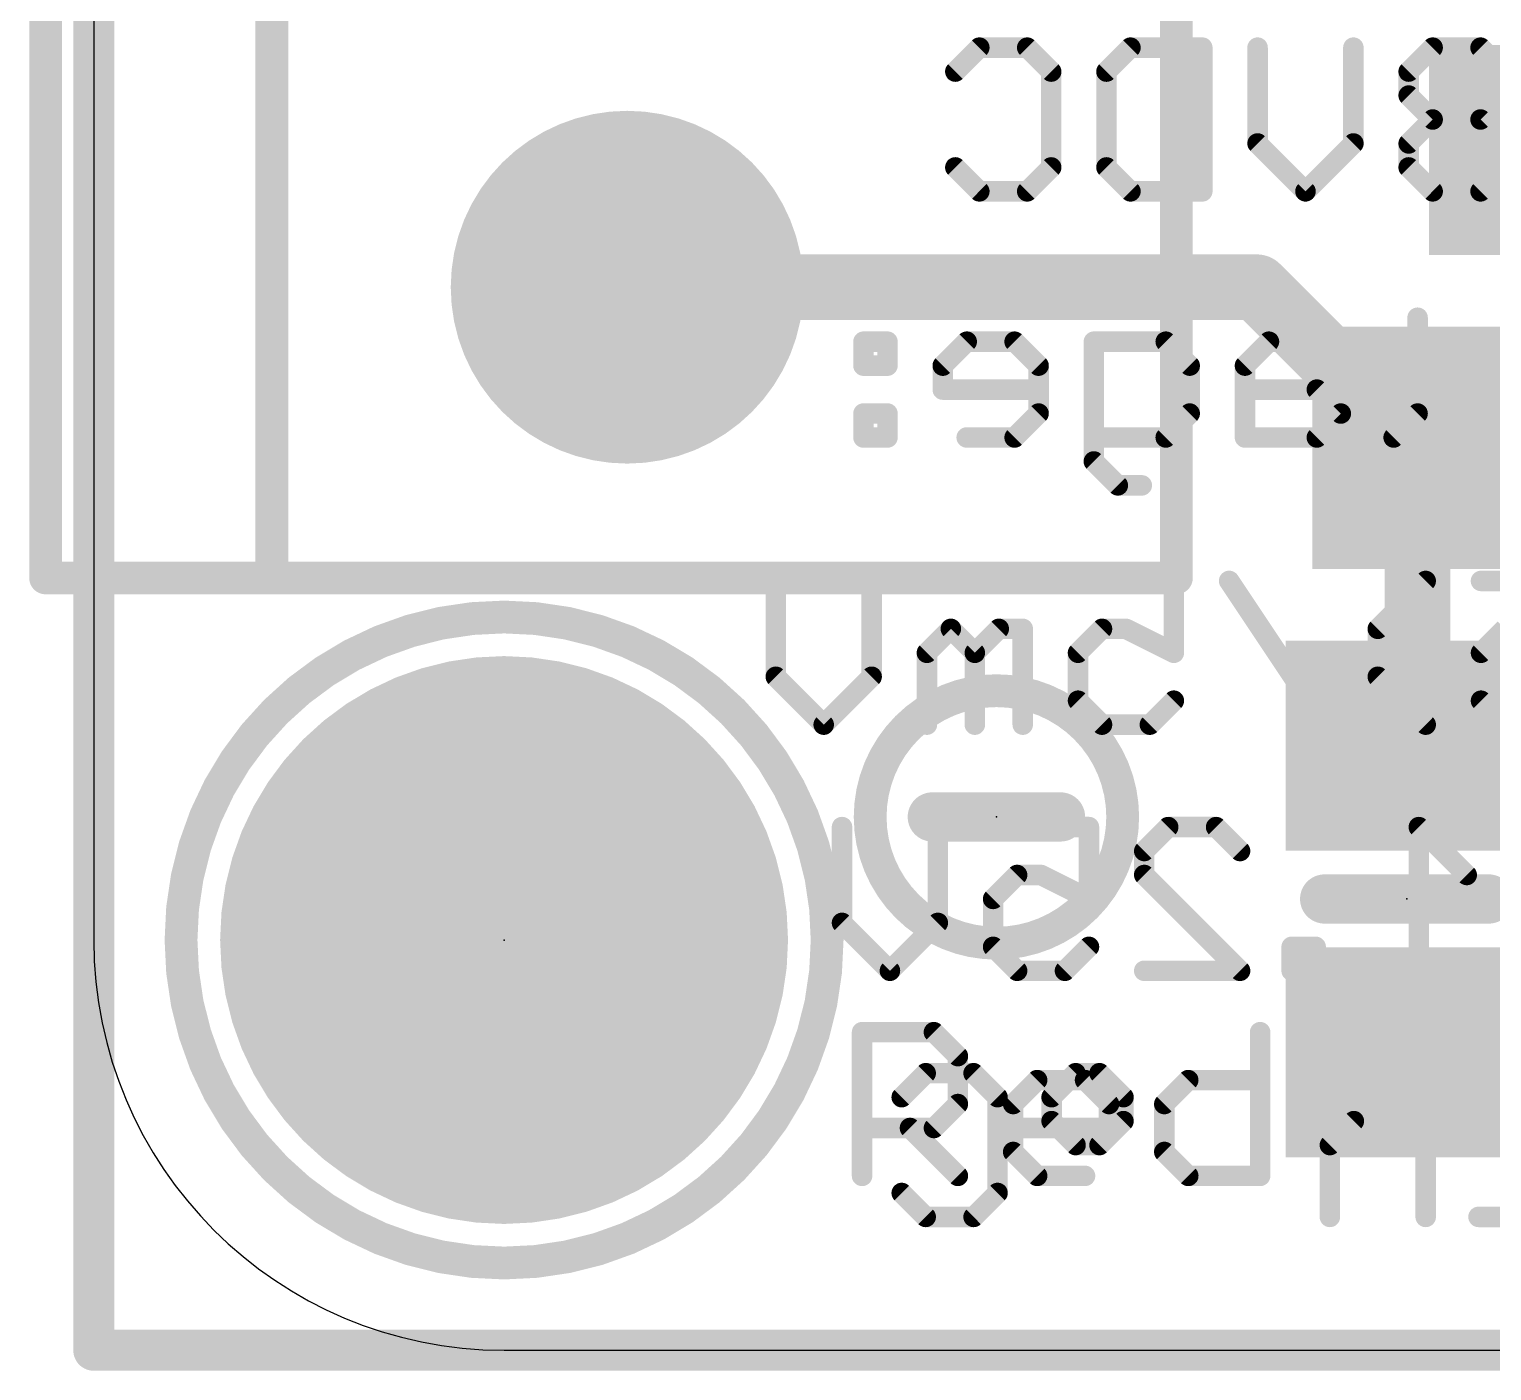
# Model space of a CAD drawing. Extents: x -0.4 to 20.3, y -0.1 to 16.7.
# Drawn here: x -0.4 to 8.65, y -0.13 to 8.18 of the extents above; entities that cross this region are included whole.
import ezdxf

# ---------------------------------------------------------------- set-up
doc = ezdxf.new("R2010")
doc.units = 0
for name, color, linetype in [('1', 12, 'CONTINUOUS'), ('16', 132, 'CONTINUOUS'), ('17', 110, 'CONTINUOUS'), ('20', 53, 'CONTINUOUS'), ('21', 40, 'CONTINUOUS'), ('22', 6, 'CONTINUOUS'), ('23', 40, 'CONTINUOUS')]:
    doc.layers.add(name, color=color, linetype=linetype)

# ---------------------------------------------------------------- blocks, each defined once
blk = doc.blocks.new('RECT')
blk.add_solid([(-0.5, -0.5), (0.5, -0.5), (-0.5, 0.5), (0.5, 0.5)])
blk = doc.blocks.new('ROUNDP')
at = {"const_width": 0.5}
blk.add_lwpolyline([(0, -0.25, 1), (0, 0.25, 1), (0, -0.25)], format="xyb", dxfattribs=at)

msp = doc.modelspace()

# ---------------------------------------------------------------- linework, layer by layer
at = {"layer": '1'}
for points, const_width in [([(0, 0), (0, 16.54)], 0.254), ([(3.302, 6.582), (7.2, 6.582)], 0.4064), ([(7.2, 6.582), (8.194, 5.588)], 0.4064), ([(8.194, 5.588), (8.194, 3.81)], 0.4064), ([(8.194, 3.81), (8.128, 3.744)], 0.4064), ([(20.214, 0), (0, 0)], 0.254)]:
    msp.add_lwpolyline(points, dxfattribs=dict(at, const_width=const_width))
for points, const_width in [([(3.302, 6.6836, 1), (3.302, 6.4804)], 0.2032), ([(7.2718, 6.6538, 1), (7.1282, 6.5102)], 0.2032), ([(7.2, 6.4804, 1), (7.2, 6.6836)], 0.2032), ([(8.2956, 5.588, 1), (8.0924, 5.588)], 0.2032), ([(8.1222, 5.5162, 1), (8.2658, 5.6598)], 0.2032), ([(8.2658, 3.7382, 1), (8.1222, 3.8818)], 0.2032), ([(8.0562, 3.8158, 1), (8.1998, 3.6722)], 0.2032), ([(8.0924, 3.81, 1), (8.2956, 3.81)], 0.2032), ([(0, 0.0635, 1), (0, -0.0635)], 0.127), ([(-0.0635, 0, 1), (0.0635, 0)], 0.127)]:
    msp.add_lwpolyline(points, format="xyb", dxfattribs=dict(at, const_width=const_width))
at = {"layer": '16', "const_width": 0.254}
for points in [[(0, 0), (0, 16.54)], [(20.214, 0), (0, 0)]]:
    msp.add_lwpolyline(points, dxfattribs=at)
at = {"layer": '16', "const_width": 0.127}
for points in [[(0, 0.0635, 1), (0, -0.0635)], [(-0.0635, 0, 1), (0.0635, 0)]]:
    msp.add_lwpolyline(points, format="xyb", dxfattribs=at)
at = {"layer": '20'}
for p, q in [((0, 13.97), (0, 2.54)), ((2.54, 0), (17.78, 0))]:
    msp.add_line(p, q, dxfattribs=at)
msp.add_arc((2.54, 2.54), 2.54, 180, 270, dxfattribs=at)
at = {"layer": '21'}
for points, const_width in [([(-0.298, 11.782), (-0.298, 4.782)], 0.2032), ([(1.102, 11.782), (1.102, 4.782)], 0.2032), ([(6.702, 4.782), (6.702, 11.782)], 0.2032), ([(-0.298, 4.782), (1.102, 4.782)], 0.2032), ([(1.102, 4.782), (6.702, 4.782)], 0.2032), ([(5.9848, 3.302), (5.1911, 3.302)], 0.3048), ([(7.62, 2.794), (8.636, 2.794)], 0.3048), ([(4.7562, 1.0795), (4.7562, 1.9693)], 0.127), ([(4.7562, 1.9693), (5.2011, 1.9693)], 0.127), ([(5.2011, 1.9693), (5.3494, 1.821)], 0.127), ([(7.2204, 1.9693), (7.2204, 1.0795)], 0.127), ([(5.3494, 1.821), (5.3494, 1.5244)], 0.127), ([(5.6917, 1.5244), (5.84, 1.6727)], 0.127), ([(5.84, 1.6727), (6.1366, 1.6727)], 0.127), ([(6.1366, 1.6727), (6.2849, 1.5244)], 0.127), ([(6.6273, 1.5244), (6.7755, 1.6727)], 0.127), ([(6.7755, 1.6727), (7.2204, 1.6727)], 0.127), ([(5.3494, 1.5244), (5.2011, 1.3761)], 0.127), ([(5.6917, 1.2278), (5.6917, 1.5244)], 0.127), ([(6.2849, 1.5244), (6.2849, 1.3761)], 0.127), ([(6.6273, 1.2278), (6.6273, 1.5244)], 0.127), ([(5.2011, 1.3761), (4.7562, 1.3761)], 0.127), ([(5.0528, 1.3761), (5.3494, 1.0795)], 0.127), ([(6.2849, 1.3761), (5.6917, 1.3761)], 0.127), ([(5.84, 1.0795), (5.6917, 1.2278)], 0.127), ([(6.7755, 1.0795), (6.6273, 1.2278)], 0.127), ([(6.1366, 1.0795), (5.84, 1.0795)], 0.127), ([(7.2204, 1.0795), (6.7755, 1.0795)], 0.127)]:
    msp.add_lwpolyline(points, dxfattribs=dict(at, const_width=const_width))
for points, const_width in [([(-0.298, 4.8328, 1), (-0.298, 4.7312)], 0.1016), ([(-0.3488, 4.782, 1), (-0.2472, 4.782)], 0.1016), ([(1.102, 4.8328, 1), (1.102, 4.7312)], 0.1016), ([(1.0512, 4.782, 1), (1.1528, 4.782)], 0.1016), ([(1.102, 4.7312, 1), (1.102, 4.8328)], 0.1016), ([(6.6512, 4.782, 1), (6.7528, 4.782)], 0.1016), ([(6.702, 4.7312, 1), (6.702, 4.8328)], 0.1016), ([(2.54, 0.54, 1), (2.54, 4.54, 1), (2.54, 0.54)], 0.2032), ([(5.588, 2.5203, 1), (5.588, 4.0837, 1), (5.588, 2.5203)], 0.2032), ([(5.1911, 3.3782, 1), (5.1911, 3.2258)], 0.1524), ([(5.9848, 3.2258, 1), (5.9848, 3.3782)], 0.1524), ([(7.62, 2.8702, 1), (7.62, 2.7178)], 0.1524), ([(8.636, 2.7178, 1), (8.636, 2.8702)], 0.1524), ([(4.788, 1.9693, 1), (4.7245, 1.9693)], 0.0635), ([(4.7562, 2.001, 1), (4.7562, 1.9375)], 0.0635), ([(5.2236, 1.9917, 1), (5.1786, 1.9468)], 0.0635), ([(5.2011, 1.9375, 1), (5.2011, 2.001)], 0.0635), ([(7.2522, 1.9693, 1), (7.1887, 1.9693)], 0.0635), ([(5.3811, 1.821, 1), (5.3176, 1.821)], 0.0635), ([(5.3269, 1.7985, 1), (5.3718, 1.8434)], 0.0635), ([(5.84, 1.7044, 1), (5.84, 1.6409)], 0.0635), ([(5.8625, 1.6502, 1), (5.8176, 1.6951)], 0.0635), ([(6.1591, 1.6951, 1), (6.1142, 1.6502)], 0.0635), ([(6.1366, 1.6409, 1), (6.1366, 1.7044)], 0.0635), ([(6.7755, 1.7044, 1), (6.7755, 1.6409)], 0.0635), ([(6.798, 1.6502, 1), (6.7531, 1.6951)], 0.0635), ([(7.2204, 1.6409, 1), (7.2204, 1.7044)], 0.0635), ([(5.3176, 1.5244, 1), (5.3811, 1.5244)], 0.0635), ([(5.3718, 1.5019, 1), (5.3269, 1.5468)], 0.0635), ([(5.7235, 1.5244, 1), (5.66, 1.5244)], 0.0635), ([(5.6693, 1.5468, 1), (5.7142, 1.5019)], 0.0635), ([(6.3167, 1.5244, 1), (6.2532, 1.5244)], 0.0635), ([(6.2625, 1.5019, 1), (6.3074, 1.5468)], 0.0635), ([(6.659, 1.5244, 1), (6.5955, 1.5244)], 0.0635), ([(6.6048, 1.5468, 1), (6.6497, 1.5019)], 0.0635), ([(4.7562, 1.4078, 1), (4.7562, 1.3443)], 0.0635), ([(5.0753, 1.3985, 1), (5.0304, 1.3536)], 0.0635), ([(5.1786, 1.3985, 1), (5.2236, 1.3536)], 0.0635), ([(5.2011, 1.3443, 1), (5.2011, 1.4078)], 0.0635), ([(5.6917, 1.4078, 1), (5.6917, 1.3443)], 0.0635), ([(6.2532, 1.3761, 1), (6.3167, 1.3761)], 0.0635), ([(6.2849, 1.3443, 1), (6.2849, 1.4078)], 0.0635), ([(5.7142, 1.2502, 1), (5.6693, 1.2053)], 0.0635), ([(6.6497, 1.2502, 1), (6.6048, 1.2053)], 0.0635), ([(5.66, 1.2278, 1), (5.7235, 1.2278)], 0.0635), ([(6.5955, 1.2278, 1), (6.659, 1.2278)], 0.0635), ([(4.7245, 1.0795, 1), (4.788, 1.0795)], 0.0635), ([(5.3269, 1.057, 1), (5.3718, 1.102)], 0.0635), ([(5.84, 1.1113, 1), (5.84, 1.0478)], 0.0635), ([(5.8176, 1.057, 1), (5.8625, 1.102)], 0.0635), ([(6.1366, 1.0478, 1), (6.1366, 1.1113)], 0.0635), ([(6.7755, 1.1113, 1), (6.7755, 1.0478)], 0.0635), ([(6.7531, 1.057, 1), (6.798, 1.102)], 0.0635), ([(7.1887, 1.0795, 1), (7.2522, 1.0795)], 0.0635), ([(7.2204, 1.0478, 1), (7.2204, 1.1113)], 0.0635)]:
    msp.add_lwpolyline(points, format="xyb", dxfattribs=dict(at, const_width=const_width))
at = {"layer": '22', "const_width": 0.127}
for points in [[(5.3337, 7.917), (5.482, 8.0653)], [(5.482, 8.0653), (5.7786, 8.0653)], [(5.7786, 8.0653), (5.9269, 7.917)], [(6.2693, 7.917), (6.4176, 8.0653)], [(6.4176, 8.0653), (6.8624, 8.0653)], [(6.8624, 8.0653), (6.8624, 7.1755)], [(7.2048, 7.4721), (7.2048, 8.0653)], [(7.7979, 8.0653), (7.7979, 7.4721)], [(8.2886, 8.0653), (8.1403, 7.917)], [(8.5852, 8.0653), (8.2886, 8.0653)], [(8.7335, 7.917), (8.5852, 8.0653)], [(5.9269, 7.917), (5.9269, 7.3238)], [(6.2693, 7.3238), (6.2693, 7.917)], [(8.1403, 7.917), (8.1403, 7.7687)], [(8.1403, 7.7687), (8.2886, 7.6204)], [(8.5852, 7.6204), (8.7335, 7.7687)], [(8.2886, 7.6204), (8.1403, 7.4721)], [(8.5852, 7.6204), (8.2886, 7.6204)], [(8.7335, 7.4721), (8.5852, 7.6204)], [(7.5014, 7.1755), (7.2048, 7.4721)], [(7.7979, 7.4721), (7.5014, 7.1755)], [(8.1403, 7.4721), (8.1403, 7.3238)], [(5.482, 7.1755), (5.3337, 7.3238)], [(5.9269, 7.3238), (5.7786, 7.1755)], [(6.4176, 7.1755), (6.2693, 7.3238)], [(8.1403, 7.3238), (8.2886, 7.1755)], [(8.5852, 7.1755), (8.7335, 7.3238)], [(5.7786, 7.1755), (5.482, 7.1755)], [(6.8624, 7.1755), (6.4176, 7.1755)], [(8.2886, 7.1755), (8.5852, 7.1755)], [(8.1954, 6.393), (8.1954, 5.7998)], [(4.9134, 6.2447), (4.7651, 6.2447)], [(4.7651, 6.2447), (4.7651, 6.0964)], [(4.9134, 6.0964), (4.9134, 6.2447)], [(5.4041, 6.2447), (5.2558, 6.0964)], [(5.7007, 6.2447), (5.4041, 6.2447)], [(5.849, 6.0964), (5.7007, 6.2447)], [(6.1913, 5.5032), (6.1913, 6.2447)], [(6.1913, 6.2447), (6.6362, 6.2447)], [(6.6362, 6.2447), (6.7845, 6.0964)], [(7.2751, 6.2447), (7.1268, 6.0964)], [(7.5717, 6.2447), (7.2751, 6.2447)], [(8.3437, 6.2447), (8.0471, 6.2447)], [(4.7651, 6.0964), (4.9134, 6.0964)], [(5.2558, 6.0964), (5.2558, 5.9481)], [(5.849, 5.7998), (5.849, 6.0964)], [(6.7845, 6.0964), (6.7845, 5.7998)], [(7.1268, 6.0964), (7.1268, 5.6515)], [(5.2558, 5.9481), (5.849, 5.9481)], [(7.5717, 5.9481), (7.1268, 5.9481)], [(7.72, 5.7998), (7.5717, 5.9481)], [(4.9134, 5.7998), (4.7651, 5.7998)], [(4.7651, 5.7998), (4.7651, 5.6515)], [(4.9134, 5.6515), (4.9134, 5.7998)], [(5.7007, 5.6515), (5.849, 5.7998)], [(6.7845, 5.7998), (6.6362, 5.6515)], [(7.5717, 5.6515), (7.72, 5.7998)], [(8.1954, 5.7998), (8.0471, 5.6515)], [(4.7651, 5.6515), (4.9134, 5.6515)], [(5.4041, 5.6515), (5.7007, 5.6515)], [(6.6362, 5.6515), (6.1913, 5.6515)], [(7.1268, 5.6515), (7.5717, 5.6515)], [(8.9673, 5.6515), (8.6708, 5.6515)], [(6.3396, 5.3549), (6.1913, 5.5032)], [(6.4879, 5.3549), (6.3396, 5.3549)], [(4.2222, 4.1701), (4.2222, 4.7633)], [(4.8154, 4.7633), (4.8154, 4.1701)], [(6.0932, 4.7633), (6.6864, 4.7633)], [(6.6864, 4.7633), (6.6864, 4.3184)], [(7.6219, 3.8735), (7.0287, 4.7633)], [(7.949, 4.4667), (8.2456, 4.7633)], [(8.5879, 4.7633), (9.1811, 4.7633)], [(5.306, 4.4667), (5.1577, 4.3184)], [(5.4543, 4.3184), (5.306, 4.4667)], [(5.6026, 4.4667), (5.4543, 4.3184)], [(5.7509, 4.4667), (5.6026, 4.4667)], [(5.7509, 3.8735), (5.7509, 4.4667)], [(6.2415, 4.4667), (6.0932, 4.3184)], [(6.3898, 4.4667), (6.2415, 4.4667)], [(6.6864, 4.3184), (6.3898, 4.4667)], [(7.949, 4.1701), (7.949, 4.4667)], [(8.7362, 4.4667), (8.5879, 4.3184)], [(5.1577, 4.3184), (5.1577, 3.8735)], [(5.4543, 4.3184), (5.4543, 3.8735)], [(6.0932, 4.3184), (6.0932, 4.0218)], [(8.5879, 4.3184), (8.5879, 4.0218)], [(4.5188, 3.8735), (4.2222, 4.1701)], [(4.8154, 4.1701), (4.5188, 3.8735)], [(8.2456, 3.8735), (7.949, 4.1701)], [(6.0932, 4.0218), (6.2415, 3.8735)], [(6.5381, 3.8735), (6.6864, 4.0218)], [(8.5879, 4.0218), (8.7362, 3.8735)], [(6.2415, 3.8735), (6.5381, 3.8735)], [(4.6321, 2.6461), (4.6321, 3.2393)], [(5.2253, 3.2393), (5.2253, 2.6461)], [(5.5676, 3.2393), (6.1608, 3.2393)], [(6.1608, 3.2393), (6.1608, 2.7944)], [(6.5031, 3.091), (6.6514, 3.2393)], [(6.6514, 3.2393), (6.948, 3.2393)], [(6.948, 3.2393), (7.0963, 3.091)], [(8.4996, 2.9427), (8.203, 3.2393)], [(8.203, 3.2393), (8.203, 2.3495)], [(6.5031, 2.9427), (6.5031, 3.091)], [(5.7159, 2.9427), (5.5676, 2.7944)], [(5.8642, 2.9427), (5.7159, 2.9427)], [(6.1608, 2.7944), (5.8642, 2.9427)], [(7.0963, 2.3495), (6.5031, 2.9427)], [(5.5676, 2.7944), (5.5676, 2.4978)], [(4.9287, 2.3495), (4.6321, 2.6461)], [(5.2253, 2.6461), (4.9287, 2.3495)], [(5.5676, 2.4978), (5.7159, 2.3495)], [(6.0125, 2.3495), (6.1608, 2.4978)], [(7.5641, 2.4978), (7.4158, 2.4978)], [(7.4158, 2.4978), (7.4158, 2.3495)], [(7.5641, 2.3495), (7.5641, 2.4978)], [(5.7159, 2.3495), (6.0125, 2.3495)], [(6.5031, 2.3495), (7.0963, 2.3495)], [(7.4158, 2.3495), (7.5641, 2.3495)], [(8.4996, 2.3495), (7.9064, 2.3495)], [(5.0018, 1.567), (5.1501, 1.7153)], [(5.1501, 1.7153), (5.4467, 1.7153)], [(5.4467, 1.7153), (5.595, 1.567)], [(6.078, 1.7153), (5.9297, 1.567)], [(6.2263, 1.7153), (6.078, 1.7153)], [(6.3746, 1.567), (6.2263, 1.7153)], [(5.595, 1.567), (5.595, 0.9738)], [(5.9297, 1.567), (5.9297, 1.4187)], [(6.3746, 1.4187), (6.3746, 1.567)], [(5.9297, 1.4187), (6.078, 1.2704)], [(6.2263, 1.2704), (6.3746, 1.4187)], [(7.8007, 1.4187), (7.6524, 1.2704)], [(8.2456, 1.4187), (7.8007, 1.4187)], [(8.2456, 0.8255), (8.2456, 1.4187)], [(6.078, 1.2704), (6.2263, 1.2704)], [(7.6524, 1.2704), (7.6524, 0.8255)], [(5.1501, 0.8255), (5.0018, 0.9738)], [(5.595, 0.9738), (5.4467, 0.8255)], [(5.4467, 0.8255), (5.1501, 0.8255)], [(8.8693, 0.8255), (8.5727, 0.8255)]]:
    msp.add_lwpolyline(points, dxfattribs=at)
at = {"layer": '22', "const_width": 0.0635}
for points in [[(5.482, 8.097, 1), (5.482, 8.0335)], [(5.5045, 8.0428, 1), (5.4596, 8.0877)], [(5.8011, 8.0877, 1), (5.7562, 8.0428)], [(5.7786, 8.0335, 1), (5.7786, 8.097)], [(6.4176, 8.097, 1), (6.4176, 8.0335)], [(6.44, 8.0428, 1), (6.3951, 8.0877)], [(6.8942, 8.0653, 1), (6.8307, 8.0653)], [(6.8624, 8.0335, 1), (6.8624, 8.097)], [(7.2365, 8.0653, 1), (7.173, 8.0653)], [(7.8297, 8.0653, 1), (7.7662, 8.0653)], [(8.2886, 8.097, 1), (8.2886, 8.0335)], [(8.311, 8.0428, 1), (8.2661, 8.0877)], [(8.6076, 8.0877, 1), (8.5627, 8.0428)], [(8.5852, 8.0335, 1), (8.5852, 8.097)], [(5.3113, 7.9394, 1), (5.3562, 7.8945)], [(5.9587, 7.917, 1), (5.8952, 7.917)], [(5.9045, 7.8945, 1), (5.9494, 7.9394)], [(6.301, 7.917, 1), (6.2375, 7.917)], [(6.2468, 7.9394, 1), (6.2917, 7.8945)], [(8.172, 7.917, 1), (8.1085, 7.917)], [(8.1178, 7.9394, 1), (8.1627, 7.8945)], [(8.1085, 7.7687, 1), (8.172, 7.7687)], [(8.1627, 7.7911, 1), (8.1178, 7.7462)], [(8.2886, 7.6521, 1), (8.2886, 7.5886)], [(8.311, 7.5979, 1), (8.2661, 7.6428)], [(8.2661, 7.5979, 1), (8.311, 7.6428)], [(8.6076, 7.6428, 1), (8.5627, 7.5979)], [(8.5627, 7.6428, 1), (8.6076, 7.5979)], [(8.5852, 7.5886, 1), (8.5852, 7.6521)], [(7.2272, 7.4945, 1), (7.1823, 7.4496)], [(7.8204, 7.4496, 1), (7.7755, 7.4945)], [(8.172, 7.4721, 1), (8.1085, 7.4721)], [(8.1178, 7.4945, 1), (8.1627, 7.4496)], [(7.173, 7.4721, 1), (7.2365, 7.4721)], [(7.7662, 7.4721, 1), (7.8297, 7.4721)], [(5.3562, 7.3462, 1), (5.3113, 7.3013)], [(5.8952, 7.3238, 1), (5.9587, 7.3238)], [(5.9494, 7.3013, 1), (5.9045, 7.3462)], [(6.2375, 7.3238, 1), (6.301, 7.3238)], [(6.2917, 7.3462, 1), (6.2468, 7.3013)], [(8.1085, 7.3238, 1), (8.172, 7.3238)], [(8.1627, 7.3462, 1), (8.1178, 7.3013)], [(5.482, 7.2073, 1), (5.482, 7.1438)], [(5.4596, 7.153, 1), (5.5045, 7.198)], [(5.7562, 7.198, 1), (5.8011, 7.153)], [(5.7786, 7.1438, 1), (5.7786, 7.2073)], [(6.4176, 7.2073, 1), (6.4176, 7.1438)], [(6.3951, 7.153, 1), (6.44, 7.198)], [(6.8307, 7.1755, 1), (6.8942, 7.1755)], [(6.8624, 7.1438, 1), (6.8624, 7.2073)], [(7.4789, 7.198, 1), (7.5238, 7.153)], [(7.4789, 7.153, 1), (7.5238, 7.198)], [(8.2886, 7.2073, 1), (8.2886, 7.1438)], [(8.2661, 7.153, 1), (8.311, 7.198)], [(8.5627, 7.198, 1), (8.6076, 7.153)], [(8.5852, 7.1438, 1), (8.5852, 7.2073)], [(8.2271, 6.393, 1), (8.1636, 6.393)], [(4.7969, 6.2447, 1), (4.7334, 6.2447)], [(4.7651, 6.2764, 1), (4.7651, 6.2129)], [(4.9452, 6.2447, 1), (4.8817, 6.2447)], [(4.9134, 6.2129, 1), (4.9134, 6.2764)], [(5.4041, 6.2764, 1), (5.4041, 6.2129)], [(5.4265, 6.2222, 1), (5.3816, 6.2671)], [(5.7231, 6.2671, 1), (5.6782, 6.2222)], [(5.7007, 6.2129, 1), (5.7007, 6.2764)], [(6.1913, 6.2764, 1), (6.1913, 6.2129)], [(6.223, 6.2447, 1), (6.1596, 6.2447)], [(6.6586, 6.2671, 1), (6.6137, 6.2222)], [(6.6362, 6.2129, 1), (6.6362, 6.2764)], [(7.2751, 6.2764, 1), (7.2751, 6.2129)], [(7.2976, 6.2222, 1), (7.2527, 6.2671)], [(7.5717, 6.2129, 1), (7.5717, 6.2764)], [(8.0471, 6.2764, 1), (8.0471, 6.2129)], [(8.3437, 6.2129, 1), (8.3437, 6.2764)], [(4.7651, 6.1281, 1), (4.7651, 6.0646)], [(4.9134, 6.0646, 1), (4.9134, 6.1281)], [(5.2875, 6.0964, 1), (5.224, 6.0964)], [(5.8807, 6.0964, 1), (5.8172, 6.0964)], [(6.8162, 6.0964, 1), (6.7527, 6.0964)], [(7.1586, 6.0964, 1), (7.0951, 6.0964)], [(4.7334, 6.0964, 1), (4.7969, 6.0964)], [(4.8817, 6.0964, 1), (4.9452, 6.0964)], [(5.2333, 6.1188, 1), (5.2782, 6.0739)], [(5.8265, 6.0739, 1), (5.8714, 6.1188)], [(6.762, 6.0739, 1), (6.8069, 6.1188)], [(7.1044, 6.1188, 1), (7.1493, 6.0739)], [(5.2558, 5.9798, 1), (5.2558, 5.9163)], [(5.224, 5.9481, 1), (5.2875, 5.9481)], [(5.849, 5.9163, 1), (5.849, 5.9798)], [(7.1268, 5.9798, 1), (7.1268, 5.9163)], [(7.5942, 5.9705, 1), (7.5492, 5.9256)], [(7.5717, 5.9163, 1), (7.5717, 5.9798)], [(4.7969, 5.7998, 1), (4.7334, 5.7998)], [(4.7651, 5.8315, 1), (4.7651, 5.768)], [(4.9452, 5.7998, 1), (4.8817, 5.7998)], [(4.9134, 5.768, 1), (4.9134, 5.8315)], [(5.8172, 5.7998, 1), (5.8807, 5.7998)], [(5.8714, 5.7773, 1), (5.8265, 5.8222)], [(6.7527, 5.7998, 1), (6.8162, 5.7998)], [(6.8069, 5.7773, 1), (6.762, 5.8222)], [(7.7424, 5.7773, 1), (7.6975, 5.8222)], [(7.6975, 5.7773, 1), (7.7424, 5.8222)], [(8.1636, 5.7998, 1), (8.2271, 5.7998)], [(8.2178, 5.7773, 1), (8.1729, 5.8222)], [(4.7651, 5.6833, 1), (4.7651, 5.6198)], [(4.9134, 5.6198, 1), (4.9134, 5.6833)], [(5.4041, 5.6833, 1), (5.4041, 5.6198)], [(5.6782, 5.674, 1), (5.7231, 5.629)], [(5.7007, 5.6198, 1), (5.7007, 5.6833)], [(6.1913, 5.6833, 1), (6.1913, 5.6198)], [(6.6137, 5.674, 1), (6.6586, 5.629)], [(6.6362, 5.6198, 1), (6.6362, 5.6833)], [(7.1268, 5.6833, 1), (7.1268, 5.6198)], [(7.5492, 5.674, 1), (7.5942, 5.629)], [(7.5717, 5.6198, 1), (7.5717, 5.6833)], [(8.0246, 5.674, 1), (8.0695, 5.629)], [(8.6708, 5.6833, 1), (8.6708, 5.6198)], [(4.7334, 5.6515, 1), (4.7969, 5.6515)], [(4.8817, 5.6515, 1), (4.9452, 5.6515)], [(7.0951, 5.6515, 1), (7.1586, 5.6515)], [(6.2138, 5.5257, 1), (6.1688, 5.4808)], [(6.1596, 5.5032, 1), (6.223, 5.5032)], [(6.3396, 5.3867, 1), (6.3396, 5.3232)], [(6.3171, 5.3325, 1), (6.362, 5.3774)], [(6.4879, 5.3232, 1), (6.4879, 5.3867)], [(4.2539, 4.7633, 1), (4.1904, 4.7633)], [(4.8471, 4.7633, 1), (4.7836, 4.7633)], [(6.0932, 4.795, 1), (6.0932, 4.7315)], [(6.7181, 4.7633, 1), (6.6546, 4.7633)], [(6.6864, 4.7315, 1), (6.6864, 4.795)], [(7.0552, 4.7809, 1), (7.0023, 4.7456)], [(8.268, 4.7408, 1), (8.2231, 4.7857)], [(8.5879, 4.795, 1), (8.5879, 4.7315)], [(5.3284, 4.4891, 1), (5.2835, 4.4442)], [(5.3284, 4.4442, 1), (5.2835, 4.4891)], [(5.6026, 4.4984, 1), (5.6026, 4.4349)], [(5.625, 4.4442, 1), (5.5801, 4.4891)], [(5.7826, 4.4667, 1), (5.7191, 4.4667)], [(5.7509, 4.4349, 1), (5.7509, 4.4984)], [(6.2415, 4.4984, 1), (6.2415, 4.4349)], [(6.264, 4.4442, 1), (6.2191, 4.4891)], [(6.404, 4.4951, 1), (6.3756, 4.4383)], [(6.3898, 4.4349, 1), (6.3898, 4.4984)], [(7.9808, 4.4667, 1), (7.9173, 4.4667)], [(7.9266, 4.4891, 1), (7.9715, 4.4442)], [(5.1352, 4.3408, 1), (5.1802, 4.2959)], [(5.1894, 4.3184, 1), (5.126, 4.3184)], [(5.486, 4.3184, 1), (5.4225, 4.3184)], [(5.4318, 4.3408, 1), (5.4767, 4.2959)], [(5.4318, 4.2959, 1), (5.4767, 4.3408)], [(6.125, 4.3184, 1), (6.0615, 4.3184)], [(6.0708, 4.3408, 1), (6.1157, 4.2959)], [(6.6546, 4.3184, 1), (6.7181, 4.3184)], [(6.6722, 4.29, 1), (6.7006, 4.3468)], [(8.6197, 4.3184, 1), (8.5562, 4.3184)], [(8.5655, 4.3408, 1), (8.6104, 4.2959)], [(4.2446, 4.1925, 1), (4.1997, 4.1476)], [(4.1904, 4.1701, 1), (4.2539, 4.1701)], [(4.7836, 4.1701, 1), (4.8471, 4.1701)], [(4.8378, 4.1476, 1), (4.7929, 4.1925)], [(7.9173, 4.1701, 1), (7.9808, 4.1701)], [(7.9715, 4.1925, 1), (7.9266, 4.1476)], [(6.1157, 4.0442, 1), (6.0708, 3.9993)], [(6.7088, 3.9993, 1), (6.6639, 4.0442)], [(8.6104, 4.0442, 1), (8.5655, 3.9993)], [(6.0615, 4.0218, 1), (6.125, 4.0218)], [(8.5562, 4.0218, 1), (8.6197, 4.0218)], [(4.4963, 3.896, 1), (4.5412, 3.851)], [(4.4963, 3.851, 1), (4.5412, 3.896)], [(5.126, 3.8735, 1), (5.1894, 3.8735)], [(5.4225, 3.8735, 1), (5.486, 3.8735)], [(5.7191, 3.8735, 1), (5.7826, 3.8735)], [(6.2415, 3.9053, 1), (6.2415, 3.8418)], [(6.2191, 3.851, 1), (6.264, 3.896)], [(6.5156, 3.896, 1), (6.5606, 3.851)], [(6.5381, 3.8418, 1), (6.5381, 3.9053)], [(7.5955, 3.8559, 1), (7.6483, 3.8911)], [(8.2231, 3.851, 1), (8.268, 3.896)], [(4.6639, 3.2393, 1), (4.6004, 3.2393)], [(5.257, 3.2393, 1), (5.1935, 3.2393)], [(5.5676, 3.271, 1), (5.5676, 3.2075)], [(6.1925, 3.2393, 1), (6.129, 3.2393)], [(6.1608, 3.2075, 1), (6.1608, 3.271)], [(6.6514, 3.271, 1), (6.6514, 3.2075)], [(6.6739, 3.2168, 1), (6.629, 3.2617)], [(6.9705, 3.2617, 1), (6.9256, 3.2168)], [(6.948, 3.2075, 1), (6.948, 3.271)], [(8.2348, 3.2393, 1), (8.1713, 3.2393)], [(8.2255, 3.2617, 1), (8.1806, 3.2168)], [(6.5349, 3.091, 1), (6.4714, 3.091)], [(6.4807, 3.1134, 1), (6.5256, 3.0685)], [(7.0739, 3.0685, 1), (7.1188, 3.1134)], [(5.7159, 2.9744, 1), (5.7159, 2.9109)], [(5.7384, 2.9202, 1), (5.6935, 2.9651)], [(5.8784, 2.9711, 1), (5.85, 2.9143)], [(5.8642, 2.9109, 1), (5.8642, 2.9744)], [(6.5256, 2.9651, 1), (6.4807, 2.9202)], [(8.4771, 2.9202, 1), (8.522, 2.9651)], [(6.4714, 2.9427, 1), (6.5349, 2.9427)], [(5.5994, 2.7944, 1), (5.5359, 2.7944)], [(5.5452, 2.8168, 1), (5.5901, 2.7719)], [(6.129, 2.7944, 1), (6.1925, 2.7944)], [(6.1466, 2.766, 1), (6.175, 2.8228)], [(4.6546, 2.6685, 1), (4.6096, 2.6236)], [(4.6004, 2.6461, 1), (4.6639, 2.6461)], [(5.1935, 2.6461, 1), (5.257, 2.6461)], [(5.2477, 2.6236, 1), (5.2028, 2.6685)], [(5.5901, 2.5202, 1), (5.5452, 2.4753)], [(6.1832, 2.4753, 1), (6.1383, 2.5202)], [(7.4475, 2.4978, 1), (7.384, 2.4978)], [(7.4158, 2.5295, 1), (7.4158, 2.466)], [(7.5958, 2.4978, 1), (7.5323, 2.4978)], [(7.5641, 2.466, 1), (7.5641, 2.5295)], [(5.5359, 2.4978, 1), (5.5994, 2.4978)], [(4.9062, 2.372, 1), (4.9511, 2.327)], [(4.9062, 2.327, 1), (4.9511, 2.372)], [(5.7159, 2.3813, 1), (5.7159, 2.3177)], [(5.6935, 2.327, 1), (5.7384, 2.372)], [(5.99, 2.372, 1), (6.035, 2.327)], [(6.0125, 2.3177, 1), (6.0125, 2.3813)], [(6.5031, 2.3813, 1), (6.5031, 2.3177)], [(7.0739, 2.327, 1), (7.1188, 2.372)], [(7.0963, 2.3177, 1), (7.0963, 2.3813)], [(7.4158, 2.3813, 1), (7.4158, 2.3177)], [(7.384, 2.3495, 1), (7.4475, 2.3495)], [(7.5323, 2.3495, 1), (7.5958, 2.3495)], [(7.5641, 2.3177, 1), (7.5641, 2.3813)], [(7.9064, 2.3813, 1), (7.9064, 2.3177)], [(8.1713, 2.3495, 1), (8.2348, 2.3495)], [(8.4996, 2.3177, 1), (8.4996, 2.3813)], [(5.1501, 1.747, 1), (5.1501, 1.6835)], [(5.1725, 1.6928, 1), (5.1276, 1.7377)], [(5.4691, 1.7377, 1), (5.4242, 1.6928)], [(5.4467, 1.6835, 1), (5.4467, 1.747)], [(6.078, 1.747, 1), (6.078, 1.6835)], [(6.1004, 1.6928, 1), (6.0555, 1.7377)], [(6.2487, 1.7377, 1), (6.2038, 1.6928)], [(6.2263, 1.6835, 1), (6.2263, 1.747)], [(5.6267, 1.567, 1), (5.5632, 1.567)], [(5.9614, 1.567, 1), (5.8979, 1.567)], [(6.4063, 1.567, 1), (6.3428, 1.567)], [(4.9793, 1.5894, 1), (5.0242, 1.5445)], [(5.5725, 1.5445, 1), (5.6174, 1.5894)], [(5.9072, 1.5894, 1), (5.9521, 1.5445)], [(6.3521, 1.5445, 1), (6.397, 1.5894)], [(5.9521, 1.4411, 1), (5.9072, 1.3962)], [(5.8979, 1.4187, 1), (5.9614, 1.4187)], [(6.3428, 1.4187, 1), (6.4063, 1.4187)], [(6.397, 1.3962, 1), (6.3521, 1.4411)], [(7.8007, 1.4504, 1), (7.8007, 1.3869)], [(7.8232, 1.3962, 1), (7.7783, 1.4411)], [(8.2773, 1.4187, 1), (8.2138, 1.4187)], [(8.2456, 1.3869, 1), (8.2456, 1.4504)], [(6.078, 1.3021, 1), (6.078, 1.2386)], [(6.0555, 1.2479, 1), (6.1004, 1.2928)], [(6.2038, 1.2928, 1), (6.2487, 1.2479)], [(6.2263, 1.2386, 1), (6.2263, 1.3021)], [(7.6842, 1.2704, 1), (7.6207, 1.2704)], [(7.63, 1.2928, 1), (7.6749, 1.2479)], [(5.0242, 0.9962, 1), (4.9793, 0.9513)], [(5.5632, 0.9738, 1), (5.6267, 0.9738)], [(5.6174, 0.9513, 1), (5.5725, 0.9962)], [(5.1501, 0.8573, 1), (5.1501, 0.7937)], [(5.1276, 0.803, 1), (5.1725, 0.848)], [(5.4242, 0.848, 1), (5.4691, 0.803)], [(5.4467, 0.7937, 1), (5.4467, 0.8573)], [(7.6207, 0.8255, 1), (7.6842, 0.8255)], [(8.2138, 0.8255, 1), (8.2773, 0.8255)], [(8.5727, 0.8573, 1), (8.5727, 0.7937)]]:
    msp.add_lwpolyline(points, format="xyb", dxfattribs=at)
at = {"layer": '23'}
for p in [(5.588, 3.302), (8.128, 2.794), (2.54, 2.54)]:
    msp.add_point(p, dxfattribs=at)

# ---------------------------------------------------------------- block references
at = {"layer": '1', "xscale": 1.3, "yscale": 1.5}
for p, rotation in [((9.017, 7.432), 270), ((8.128, 3.744), 90), ((8.128, 1.844), 90)]:
    msp.add_blockref('RECT', p, dxfattribs=dict(at, rotation=rotation))
msp.add_blockref('RECT', (8.194, 5.588), dxfattribs=at)
at = {"layer": '17', "xscale": 2.1844, "yscale": 2.1844, "rotation": 270}
msp.add_blockref('ROUNDP', (3.302, 6.582), dxfattribs=at)
msp.add_blockref('ROUNDP', (3.302, 6.582), dxfattribs=at)
at = {"layer": '17', "xscale": 3.516, "yscale": 3.516}
msp.add_blockref('ROUNDP', (2.54, 2.54), dxfattribs=at)
msp.add_blockref('ROUNDP', (2.54, 2.54), dxfattribs=at)

doc.saveas('drawing.dxf')
